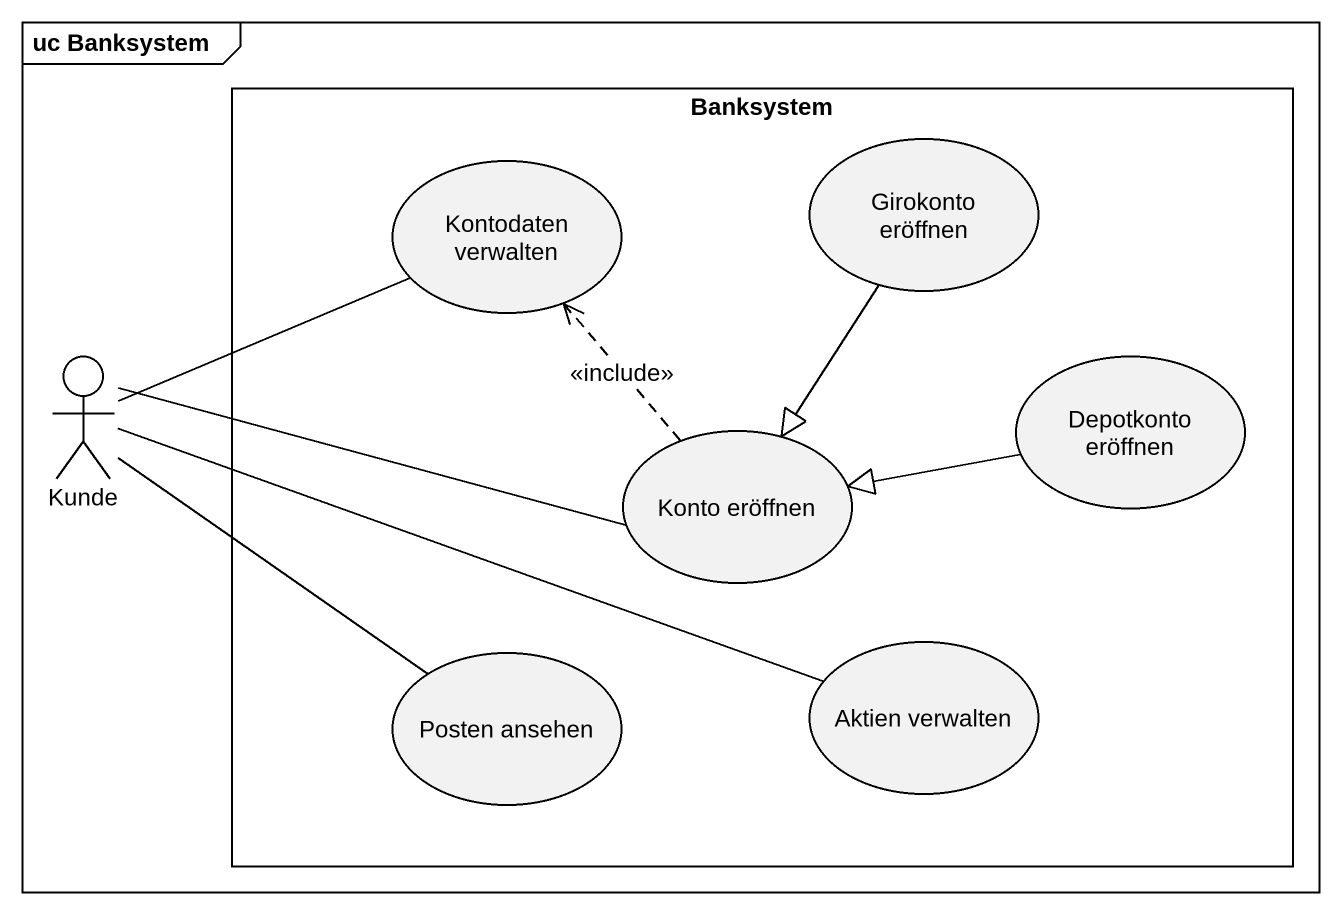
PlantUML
@startuml
mainframe uc Banksystem
rectangle Banksystem {
  usecase "Girokonto eröffnen" as Girokonto_eröffnen
  usecase "Kontodaten verwalten" as Kontodaten_verwalten
  usecase "Depotkonto eröffnen" as Depotkonto_eröffnen
  usecase "Konto eröffnen" as Konto_eröffnen
  usecase "Posten ansehen" as Posten_ansehen
  usecase "Aktien verwalten" as Aktien_verwalten
}
actor Kunde
Girokonto_eröffnen --|> Konto_eröffnen
Kontodaten_verwalten -left- Kunde
Kunde -right- Konto_eröffnen
Kunde -- Posten_ansehen
Depotkonto_eröffnen -left-|> Konto_eröffnen
Konto_eröffnen .up.> Kontodaten_verwalten : <<include>>
Aktien_verwalten -left- Kunde
@enduml
